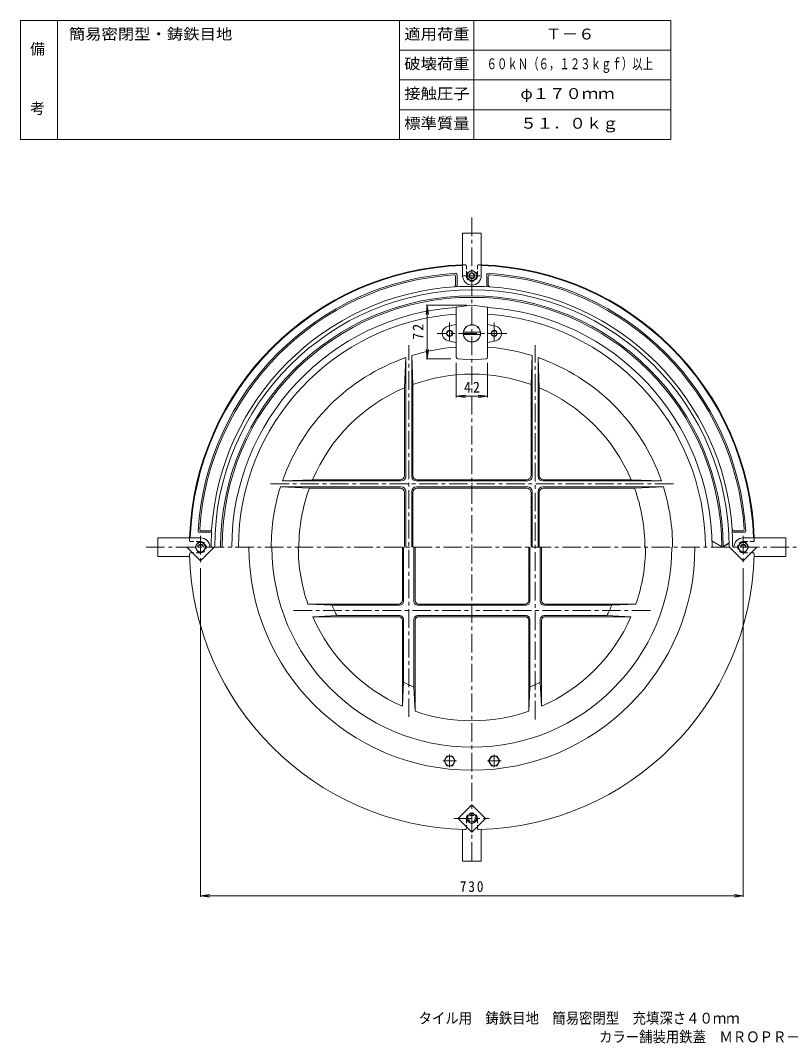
# Model space of a CAD drawing. Units: millimetres, scale not verified. Extents: x -960 to 898, y -688 to 688.
# Drawn here: x -960 to 77, y -688 to 688 of the extents above; entities that cross this region are included whole.
import ezdxf
from ezdxf.enums import TextEntityAlignment as Align

# ---------------------------------------------------------------- set-up
doc = ezdxf.new("R2010")
doc.units = ezdxf.units.MM
doc.header["$LTSCALE"] = 5
doc.linetypes.add('CHAIN1', pattern=[8, 5, -1, 1, -1])
doc.linetypes.add('DASHED1', pattern=[1.8, 1.2, -0.6])
for name, color, linetype, lineweight in [('1-0_1-0ﾚｲﾔ', 2, 'Continuous', 9), ('1-1_1-1ﾚｲﾔ', 3, 'Continuous', 9), ('1-2_1-2ﾚｲﾔ', 4, 'Continuous', 9), ('1-3_1-3ﾚｲﾔ', 4, 'Continuous', 9), ('1-4_1-4ﾚｲﾔ', 7, 'Continuous', 9), ('F-0_F-0ﾚｲﾔ', 7, 'Continuous', 9)]:
    doc.layers.add(name, color=color, linetype=linetype, lineweight=lineweight)
doc.layers.add('F-4_F-4ﾚｲﾔ', color=2, linetype='Continuous')
doc.styles.add('ＭＳ ゴシック', font='')
doc.styles.get('ＭＳ ゴシック').set_extended_font_data('MS Gothic')

msp = doc.modelspace()

# ---------------------------------------------------------------- linework, layer by layer
at = {"layer": '1-0_1-0ﾚｲﾔ', "linetype": 'DASHED1'}
for p, q in [((-360.203, 345.067), (-360.203, 357.948)), ((-345.203, 345.067), (-345.203, 357.948)), ((-717.703, -12.433), (-730.583, -12.433)), ((12.297, -12.433), (25.178, -12.433)), ((-717.703, -27.433), (-728.588, -27.433)), ((12.297, -27.433), (23.182, -27.433)), ((-360.203, -384.933), (-360.203, -395.818)), ((-345.203, -384.933), (-345.203, -395.818))]:
    msp.add_line(p, q, dxfattribs=at)
at = {"layer": '1-0_1-0ﾚｲﾔ'}
for p, q in [((-374.703, 332.251), (-374.703, 344.278)), ((-372.703, 332.151), (-372.703, 346.408)), ((-332.703, 332.151), (-332.703, 346.408)), ((-330.703, 332.251), (-330.703, 344.278)), ((-704.786, 0.067), (-719.043, 0.067)), ((-704.886, 2.067), (-716.913, 2.067)), ((-0.619, 0.067), (13.638, 0.067)), ((-0.519, 2.067), (11.508, 2.067)), ((-728.588, -27.433), (-730.583, -27.433)), ((-14.704, -18.856), (-6.749, -14.263)), ((-14.703, -19.433), (-6.74, -14.835)), ((23.182, -27.433), (25.178, -27.433)), ((-360.203, -395.818), (-360.203, -397.813)), ((-345.203, -395.818), (-345.203, -397.813))]:
    msp.add_line(p, q, dxfattribs=at)
at = {"layer": '1-0_1-0ﾚｲﾔ', "color": 4, "linetype": 'CHAIN1'}
for p, q in [((-366.423, 345.067), (-338.955, 345.067)), ((-717.703, -4.879), (-717.703, -40.622)), ((12.297, -4.879), (12.297, -40.622)), ((-377.212, -384.933), (-329.674, -384.933))]:
    msp.add_line(p, q, dxfattribs=at)
at = {"layer": '1-0_1-0ﾚｲﾔ'}
for centre, radius, start, end in [((-352.703, -19.933), 380, 91.88507, 178.11493), ((-352.703, -19.933), 379, 91.88507, 178.10995), ((-352.703, -19.933), 380, 1.88507, 88.11493), ((-352.703, -19.933), 379, 1.89005, 88.10995), ((-352.703, -19.933), 369, 93.43668, 176.56332), ((-352.703, -19.933), 367, 93.7701, 176.2299), ((-376.703, 344.278), 2, 0, 93.76945), ((-374.703, 346.408), 2, 0, 93.4366), ((-330.703, 346.408), 2, 86.5634, 180), ((-328.703, 344.278), 2, 86.23068, 180), ((-352.703, -19.933), 369, 3.43668, 86.56332), ((-352.703, -19.933), 367, 3.7701, 86.2299), ((-352.703, -19.933), 351, 93.89845, 176.10155), ((-376.703, 332.251), 2, 273.89919, 0), ((-374.703, 332.151), 2, 273.57474, 0), ((-352.703, -19.933), 350.77, 86.4245, 93.5755), ((-330.703, 332.151), 2, 180, 266.42526), ((-328.703, 332.251), 2, 180, 266.10081), ((-352.703, -19.933), 351, 3.89845, 86.10155), ((-352.703, -19.933), 346, 0, 180), ((-352.703, -19.933), 338, 0, 180), ((-719.043, 2.067), 2, 176.5634, 270), ((-716.913, 4.067), 2, 176.23055, 270), ((-704.886, 4.067), 2, 270, 356.10081), ((-704.786, 2.067), 2, 270, 356.42526), ((-352.703, -19.933), 350.77, 176.4245, 180), ((-352.703, -19.933), 350.77, 0, 3.5755), ((-0.619, 2.067), 2, 183.57474, 270), ((-0.519, 4.067), 2, 183.89919, 270), ((11.508, 4.067), 2, 270, 3.76945), ((13.638, 2.067), 2, 270, 3.4366), ((-730.583, -29.433), 2, 90, 181.43944), ((-352.703, -19.933), 300, 180, 0), ((25.178, -29.433), 2, 358.56056, 90), ((-352.703, -19.933), 380, 181.44011, 268.55989), ((-352.703, -19.933), 380, 271.44011, 358.55989), ((-362.203, -397.813), 2, 268.56056, 0), ((-343.203, -397.813), 2, 180, 271.43944)]:
    msp.add_arc(centre, radius, start, end, dxfattribs=at)
at = {"layer": '1-0_1-0ﾚｲﾔ', "linetype": 'DASHED1'}
for centre, radius, start, end in [((-352.703, -19.933), 380, 91.44011, 91.88507), ((-362.203, 357.948), 2, 0, 91.43944), ((-343.203, 357.948), 2, 88.56056, 180), ((-352.703, -19.933), 380, 88.11493, 88.55989), ((-352.703, 345.067), 7.5, 180, 0), ((-352.703, -19.933), 380, 178.11493, 178.55989), ((-730.583, -10.433), 2, 178.56056, 270), ((-717.703, -19.933), 7.5, 270, 90), ((12.297, -19.933), 7.5, 90, 270), ((25.178, -10.433), 2, 270, 1.43944), ((-352.703, -19.933), 380, 1.44011, 1.88507), ((-352.703, -384.933), 7.5, 0, 180)]:
    msp.add_arc(centre, radius, start, end, dxfattribs=at)
at = {"layer": '1-1_1-1ﾚｲﾔ', "linetype": 'CHAIN1'}
for p, q in [((-352.703, 423.297), (-352.703, -445.593)), ((-437.703, -248.298), (-437.703, 251.843)), ((-267.703, -251.632), (-267.703, 251.843)), ((-623.498, 65.067), (-352.703, 65.067)), ((-81.679, 65.067), (-352.703, 65.067)), ((-791.062, -19.933), (85.656, -19.933)), ((-592.802, -104.933), (-352.703, -104.933)), ((-112.604, -104.933), (-352.703, -104.933))]:
    msp.add_line(p, q, dxfattribs=at)
at = {"layer": '1-1_1-1ﾚｲﾔ'}
for p, q in [((-443.203, 194.426), (-441.703, 234.977)), ((-441.703, 75.067), (-441.703, 234.977)), ((-433.703, 75.067), (-433.703, 237.631)), ((-433.703, 237.631), (-432.203, 198.744)), ((-273.203, 198.744), (-271.703, 237.631)), ((-271.703, 75.067), (-271.703, 237.631)), ((-263.703, 75.067), (-263.703, 234.977)), ((-263.703, 234.977), (-262.203, 194.426)), ((-443.203, 76.567), (-443.203, 194.426)), ((-432.203, 76.567), (-432.203, 198.744)), ((-273.203, 76.567), (-273.203, 198.744)), ((-262.203, 76.567), (-262.203, 194.426)), ((-567.061, 70.567), (-607.613, 69.067)), ((-447.703, 69.067), (-607.613, 69.067)), ((-449.203, 70.567), (-567.061, 70.567)), ((-427.703, 69.067), (-277.703, 69.067)), ((-426.203, 70.567), (-279.203, 70.567)), ((-257.703, 69.067), (-97.793, 69.067)), ((-256.203, 70.567), (-138.344, 70.567)), ((-138.344, 70.567), (-97.793, 69.067)), ((-447.703, 61.067), (-610.267, 61.067)), ((-610.267, 61.067), (-571.38, 59.568)), ((-449.203, 59.568), (-571.38, 59.568)), ((-441.703, 55.067), (-441.703, -19.933)), ((-433.703, 55.067), (-433.703, -19.933)), ((-427.703, 61.067), (-277.703, 61.067)), ((-426.203, 59.568), (-279.203, 59.568)), ((-271.703, 55.067), (-271.703, -19.933)), ((-263.703, 55.067), (-263.703, -19.933)), ((-257.703, 61.067), (-95.139, 61.067)), ((-256.203, 59.568), (-134.026, 59.568)), ((-134.026, 59.568), (-95.139, 61.067)), ((-443.203, 53.567), (-443.203, -19.933)), ((-432.203, 53.567), (-432.203, -19.933)), ((-273.203, 53.567), (-273.203, -19.933)), ((-262.203, 53.567), (-262.203, -19.933)), ((-16.704, -18.854), (-29.819, -11.283)), ((-16.703, -19.433), (-29.803, -11.869)), ((-446.202, -91.433), (-446.202, -19.933)), ((-444.703, -92.933), (-444.703, -19.933)), ((-430.703, -92.933), (-430.703, -19.933)), ((-429.203, -91.433), (-429.203, -19.933)), ((-276.202, -91.433), (-276.202, -19.933)), ((-274.703, -92.933), (-274.703, -19.933)), ((-260.703, -92.933), (-260.703, -19.933)), ((-259.203, -91.433), (-259.203, -19.933)), ((-449.703, -97.933), (-540.855, -97.933)), ((-425.703, -97.933), (-279.703, -97.933)), ((-424.203, -96.433), (-281.202, -96.433)), ((-255.703, -97.933), (-164.551, -97.933)), ((-254.203, -96.433), (-132.053, -96.433)), ((-164.551, -97.933), (-132.053, -96.433)), ((-534.42, -111.933), (-566.704, -113.432)), ((-451.202, -113.432), (-566.704, -113.432)), ((-449.703, -111.933), (-534.42, -111.933)), ((-446.202, -118.432), (-446.202, -233.934)), ((-444.703, -116.933), (-444.703, -201.65)), ((-430.703, -116.933), (-430.703, -208.084)), ((-429.203, -118.432), (-429.203, -240.583)), ((-425.703, -111.933), (-279.703, -111.933)), ((-424.203, -113.432), (-281.202, -113.432)), ((-276.202, -118.432), (-276.202, -240.583)), ((-274.703, -116.933), (-274.703, -208.084)), ((-260.703, -116.933), (-260.703, -201.65)), ((-259.203, -118.432), (-259.203, -233.934)), ((-255.703, -111.933), (-170.985, -111.933)), ((-254.203, -113.432), (-138.701, -113.432)), ((-170.985, -111.933), (-138.701, -113.432)), ((-444.703, -201.65), (-446.202, -233.934)), ((-260.703, -201.65), (-259.203, -233.934)), ((-430.703, -208.084), (-429.203, -240.583)), ((-276.202, -240.583), (-274.703, -208.084))]:
    msp.add_line(p, q, dxfattribs=at)
msp.add_lwpolyline([(-451.202, -96.433), (-573.353, -96.433), (-540.855, -97.933)], dxfattribs=at)
for centre, radius, start, end in [((-352.703, -19.933), 336, 0, 180), ((-352.703, -19.933), 323, 93.72774, 180), ((-352.703, -19.933), 314, 93.83473, 180), ((-352.703, -19.933), 323, 0, 86.27226), ((-352.703, -19.933), 314, 0, 86.16527), ((-352.703, -19.933), 270, 94.46083, 107.45757), ((-352.703, -19.933), 270, 72.54243, 85.53917), ((-352.703, -19.933), 270, 109.24629, 160.75371), ((-352.703, -19.933), 270, 19.24628, 70.75371), ((-352.703, -19.933), 232.68, 70.02124, 109.97876), ((-352.703, -19.933), 232.68, 112.88892, 157.11108), ((-352.703, -19.933), 232.68, 22.8889, 67.11108), ((-449.203, 76.567), 6, 270, 0), ((-447.703, 75.067), 6, 270, 0), ((-427.703, 75.067), 6, 180, 270), ((-426.203, 76.567), 6, 180, 270), ((-279.203, 76.567), 6, 270, 0), ((-277.703, 75.067), 6, 270, 0), ((-257.703, 75.067), 6, 180, 270), ((-256.203, 76.567), 6, 180, 270), ((-352.703, -19.933), 270, 162.54243, 180), ((-352.703, -19.933), 232.68, 160.02124, 180), ((-449.203, 53.567), 6, 0, 90), ((-447.703, 55.067), 6, 0, 90), ((-427.703, 55.067), 6, 90, 180), ((-426.203, 53.567), 6, 90, 180), ((-279.203, 53.567), 6, 0, 90), ((-277.703, 55.067), 6, 0, 90), ((-257.703, 55.067), 6, 90, 180), ((-256.203, 53.567), 6, 90, 180), ((-352.703, -19.933), 232.68, 0, 19.97876), ((-352.703, -19.933), 270, 0, 17.45757), ((-352.703, -19.933), 268.99, 180, 0), ((-352.703, -19.933), 233.535, 180, 199.12163), ((-352.703, -19.933), 233.535, 340.87837, 0), ((-451.202, -91.433), 5, 270, 0), ((-449.703, -92.933), 5, 270, 0), ((-425.703, -92.933), 5, 180, 270), ((-424.203, -91.433), 5, 180, 270), ((-281.202, -91.433), 5, 270, 0), ((-279.703, -92.933), 5, 270, 0), ((-255.703, -92.933), 5, 180, 270), ((-254.203, -91.433), 5, 180, 270), ((-352.703, -19.933), 203.679, 202.51689, 206.85222), ((-352.703, -19.933), 203.679, 333.14778, 337.48311), ((-352.703, -19.933), 233.535, 203.60109, 246.39891), ((-451.202, -118.432), 5, 0, 90), ((-449.703, -116.933), 5, 0, 90), ((-425.703, -116.933), 5, 90, 180), ((-424.203, -118.432), 5, 90, 180), ((-281.202, -118.432), 5, 0, 90), ((-279.703, -116.933), 5, 0, 90), ((-255.703, -116.933), 5, 90, 180), ((-254.203, -118.432), 5, 90, 180), ((-352.703, -19.933), 233.535, 293.60109, 336.39891), ((-352.703, -19.933), 203.679, 243.14778, 247.48311), ((-352.703, -19.933), 203.679, 292.51689, 296.85222), ((-352.703, -19.933), 233.535, 250.87837, 289.12163)]:
    msp.add_arc(centre, radius, start, end, dxfattribs=at)
at = {"layer": '1-2_1-2ﾚｲﾔ', "color": 6}
for p, q in [((-364.104, 269.067), (-341.301, 269.067)), ((-364.104, 266.067), (-341.301, 266.067))]:
    msp.add_line(p, q, dxfattribs=at)
at = {"layer": '1-2_1-2ﾚｲﾔ'}
msp.add_circle((-352.703, 267.567), 11.75, dxfattribs=at)
at = {"layer": '1-2_1-2ﾚｲﾔ', "color": 6}
msp.add_circle((-352.703, 267.567), 11.5, dxfattribs=at)
at = {"layer": '1-3_1-3ﾚｲﾔ'}
for p, q in [((-365.203, 402.567), (-340.203, 402.567)), ((-365.203, 402.567), (-365.203, 345.067)), ((-352.703, 305.567), (-373.703, 303.067)), ((-373.703, 235.429), (-373.703, 303.067)), ((-352.703, 305.567), (-331.703, 303.067)), ((-331.703, 235.429), (-331.703, 303.067)), ((-373.703, 279.61), (-384.703, 277.365)), ((-331.703, 279.61), (-320.703, 277.365)), ((-373.703, 255.524), (-384.703, 257.769)), ((-331.703, 255.524), (-320.703, 257.769)), ((-371.845, 233.434), (-352.703, 232.067)), ((-333.56, 233.434), (-352.703, 232.067)), ((-775.203, -7.433), (-775.203, -32.433)), ((-775.203, -7.433), (-717.703, -7.433)), ((69.797, -7.433), (12.297, -7.433)), ((69.797, -7.433), (69.797, -32.433)), ((-775.203, -32.433), (-732.447, -32.433)), ((69.797, -32.433), (27.041, -32.433)), ((-365.203, -442.433), (-365.203, -399.677)), ((-340.203, -442.433), (-340.203, -399.677)), ((-365.203, -442.433), (-340.203, -442.433))]:
    msp.add_line(p, q, dxfattribs=at)
at = {"layer": '1-3_1-3ﾚｲﾔ', "color": 2}
for p, q in [((-352.703, 352.567), (-359.203, 348.815)), ((-359.203, 348.815), (-359.203, 341.32)), ((-352.703, 337.567), (-359.203, 341.32)), ((-352.703, 337.567), (-346.203, 341.32)), ((-710.203, -19.933), (-713.955, -13.433)), ((4.797, -19.933), (8.55, -13.433)), ((-736.087, -19.933), (-717.703, -38.317)), ((-717.703, -38.317), (-699.318, -19.933)), ((12.297, -38.317), (-6.088, -19.933)), ((30.682, -19.933), (12.297, -38.317))]:
    msp.add_line(p, q, dxfattribs=at)
at = {"layer": '1-3_1-3ﾚｲﾔ', "linetype": 'CHAIN1'}
for p, q in [((-382.703, 282.153), (-382.703, 254.164)), ((-322.703, 282.153), (-322.703, 254.164)), ((-305.881, 267.567), (-399.392, 267.567)), ((-382.703, -316.026), (-382.703, -298.963)), ((-322.703, -316.026), (-322.703, -298.963)), ((-373.482, -307.432), (-392.011, -307.432)), ((-331.924, -307.432), (-313.395, -307.432))]:
    msp.add_line(p, q, dxfattribs=at)
at = {"layer": '1-3_1-3ﾚｲﾔ', "color": 7}
for p, q in [((-386.455, -313.933), (-378.95, -313.933)), ((-318.95, -313.933), (-326.455, -313.933))]:
    msp.add_line(p, q, dxfattribs=at)
at = {"layer": '1-3_1-3ﾚｲﾔ'}
msp.add_lwpolyline([(-340.203, 402.567), (-340.203, 358.644), (-340.203, 345.067)], dxfattribs=at)
at = {"layer": '1-3_1-3ﾚｲﾔ', "color": 2}
for points in [[(-352.703, 352.567), (-346.203, 348.815), (-346.203, 341.32)], [(-725.203, -19.933), (-721.45, -13.433), (-713.955, -13.433)], [(19.797, -19.933), (16.044, -13.433), (8.55, -13.433)], [(-724.893, -19.933), (-721.298, -26.159), (-714.108, -26.159), (-710.513, -19.933)], [(19.487, -19.933), (15.892, -26.159), (8.702, -26.159), (5.107, -19.933)]]:
    msp.add_lwpolyline(points, dxfattribs=at)
at = {"layer": '1-3_1-3ﾚｲﾔ', "color": 7}
for points in [[(-386.455, -313.933), (-390.207, -307.435), (-386.453, -300.933), (-378.953, -300.933)], [(-378.95, -313.933), (-375.199, -307.435), (-378.953, -300.933)], [(-326.455, -313.933), (-330.207, -307.435), (-326.453, -300.933)], [(-318.95, -313.933), (-315.199, -307.435), (-318.953, -300.933), (-326.453, -300.933)]]:
    msp.add_lwpolyline(points, dxfattribs=at)
at = {"layer": '1-3_1-3ﾚｲﾔ', "color": 2}
for points in [[(-334.318, -384.933), (-352.703, -366.548), (-371.087, -384.933), (-352.703, -403.317)], [(-352.703, -392.123), (-358.929, -388.528), (-358.929, -381.338), (-352.703, -377.743), (-346.476, -381.338), (-346.476, -388.528)]]:
    msp.add_lwpolyline(points, close=True, dxfattribs=at)
for centre, radius in [((-352.703, 345.062), 6.5), ((-352.703, 345.067), 4), ((-352.703, 345.067), 3.324), ((-717.703, -19.933), 6.227), ((12.297, -19.933), 6.227), ((-352.703, -384.933), 6.227)]:
    msp.add_circle(centre, radius, dxfattribs=at)
at = {"layer": '1-3_1-3ﾚｲﾔ'}
msp.add_circle((-352.703, 267.567), 11.75, dxfattribs=at)
at = {"layer": '1-3_1-3ﾚｲﾔ', "color": 7}
for centre, radius in [((-382.703, 267.567), 4), ((-382.703, 267.567), 3.594), ((-322.703, 267.567), 4), ((-322.703, 267.567), 3.594), ((-382.703, -307.432), 6.5), ((-322.703, -307.432), 6.5)]:
    msp.add_circle(centre, radius, dxfattribs=at)
at = {"layer": '1-3_1-3ﾚｲﾔ', "color": 2, "linetype": 'DASHED1'}
msp.add_circle((-352.703, -384.933), 4.5, dxfattribs=at)
at = {"layer": '1-3_1-3ﾚｲﾔ'}
for centre, radius, start, end in [((-352.703, 345.067), 12.5, 180, 0), ((-382.703, 267.567), 10, 101.53674, 258.46326), ((-322.703, 267.567), 10, 281.53674, 78.46326), ((-371.703, 235.429), 2, 180, 265.91711), ((-333.703, 235.429), 2, 274.08289, 0), ((-717.703, -19.933), 12.5, 0, 90), ((12.297, -19.933), 12.5, 90, 180)]:
    msp.add_arc(centre, radius, start, end, dxfattribs=at)
at = {"layer": '1-3_1-3ﾚｲﾔ', "color": 2}
for centre, radius in [((-717.697, -19.933), 6.5), ((12.292, -19.933), 6.5), ((-717.703, -19.933), 4), ((-717.703, -19.933), 3.324), ((12.297, -19.933), 4), ((12.297, -19.933), 3.324)]:
    msp.add_arc(centre, radius, 0, 180, dxfattribs=at)
at = {"layer": '1-4_1-4ﾚｲﾔ'}
for p, q in [((-412.827, 305.567), (-414.459, 293.174)), ((-360.203, 305.567), (-414.327, 305.567)), ((-412.827, 233.567), (-412.827, 305.567)), ((-412.827, 305.567), (-411.196, 293.174)), ((-412.827, 233.567), (-414.459, 245.96)), ((-412.827, 233.567), (-411.196, 245.96)), ((-381.203, 233.567), (-414.327, 233.567)), ((-373.703, 227.929), (-373.703, 181.476)), ((-331.703, 227.929), (-331.703, 181.476)), ((-373.703, 182.976), (-361.31, 184.608)), ((-373.703, 182.976), (-331.703, 182.976)), ((-373.703, 182.976), (-361.31, 181.345)), ((-331.703, 182.976), (-344.096, 184.608)), ((-331.703, 182.976), (-344.096, 181.345)), ((-717.703, -48.122), (-717.703, -490.396)), ((12.297, -48.122), (12.297, -490.396)), ((-717.703, -488.896), (-705.31, -487.265)), ((-717.703, -488.896), (12.297, -488.896)), ((-717.703, -488.896), (-705.31, -490.528)), ((12.297, -488.896), (-0.096, -487.265)), ((12.297, -488.896), (-0.096, -490.528))]:
    msp.add_line(p, q, dxfattribs=at)
at = {"layer": 'F-0_F-0ﾚｲﾔ'}
for p, q in [((-85, 688.446), (-960, 688.446)), ((-960, 528.446), (-960, 688.446)), ((-910, 528.446), (-910, 688.446)), ((-450, 528.446), (-450, 688.446)), ((-350, 528.446), (-350, 688.446)), ((-85, 528.446), (-85, 688.446)), ((-85, 648.446), (-450, 648.446)), ((-85, 608.446), (-450, 608.446)), ((-85, 568.446), (-450, 568.446)), ((-85, 528.446), (-960, 528.446))]:
    msp.add_line(p, q, dxfattribs=at)

# ---------------------------------------------------------------- texts
at = {"layer": '1-4_1-4ﾚｲﾔ', "color": 2, "insert": (-417.828, 258.942), "char_height": 14.66, "attachment_point": 7, "rotation": 90, "style": 'ＭＳ ゴシック'}
msp.add_mtext('\\T1.27;\\W0.95;72', dxfattribs=at)
at = {"layer": '1-4_1-4ﾚｲﾔ', "color": 2, "char_height": 14.66, "attachment_point": 7, "style": 'ＭＳ ゴシック'}
for s, insert in [('\\T1.27;\\W0.95;42', (-363.328, 187.976)), ('\\T1.27;\\W0.9;730', (-368.953, -483.896))]:
    msp.add_mtext(s, dxfattribs=dict(at, insert=insert))
at = {"layer": 'F-4_F-4ﾚｲﾔ', "style": 'ＭＳ ゴシック'}
for s, width, p in [('簡易密閉型・鋳鉄目地', 1.1, (-895, 658.446)), ('適用荷重', 1.1, (-443.75, 658.446)), ('Ｔ－６', 1.1, (-253.75, 658.446)), ('破壊荷重', 1.1, (-443.75, 618.446)), ('接触圧子', 1.1, (-443.75, 578.446)), ('φ１７０ｍｍ', 1.1, (-287.5, 578.446)), ('標準質量', 1.1, (-443.75, 538.446)), ('５１．０ｋｇ', 1.1, (-287.5, 538.446)), ('タイル用\u3000鋳鉄目地\u3000簡易密閉型\u3000充填深さ４０ｍｍ', 0.9, (-424.505, -665.112)), ('カラー舗装用鉄蓋\u3000ＭＲＯＰＲ－６－６０７０', 0.9, (-181.731, -690.2))]:
    msp.add_text(s, height=14.66, dxfattribs=dict(at, width=width)).set_placement(p, align=Align.BOTTOM_LEFT)
for s, p in [('備', (-947.038, 638.446)), ('考', (-947.038, 558.446))]:
    msp.add_text(s, height=14.66, dxfattribs=at).set_placement(p, align=Align.BOTTOM_LEFT)
at = {"layer": 'F-4_F-4ﾚｲﾔ', "color": 3, "style": 'ＭＳ ゴシック', "width": 0.7}
msp.add_text('６０ｋＮ（６，１２３ｋｇｆ）以上', height=14.66, dxfattribs=at).set_placement((-333, 618.446), align=Align.BOTTOM_LEFT)

doc.saveas('drawing.dxf')
